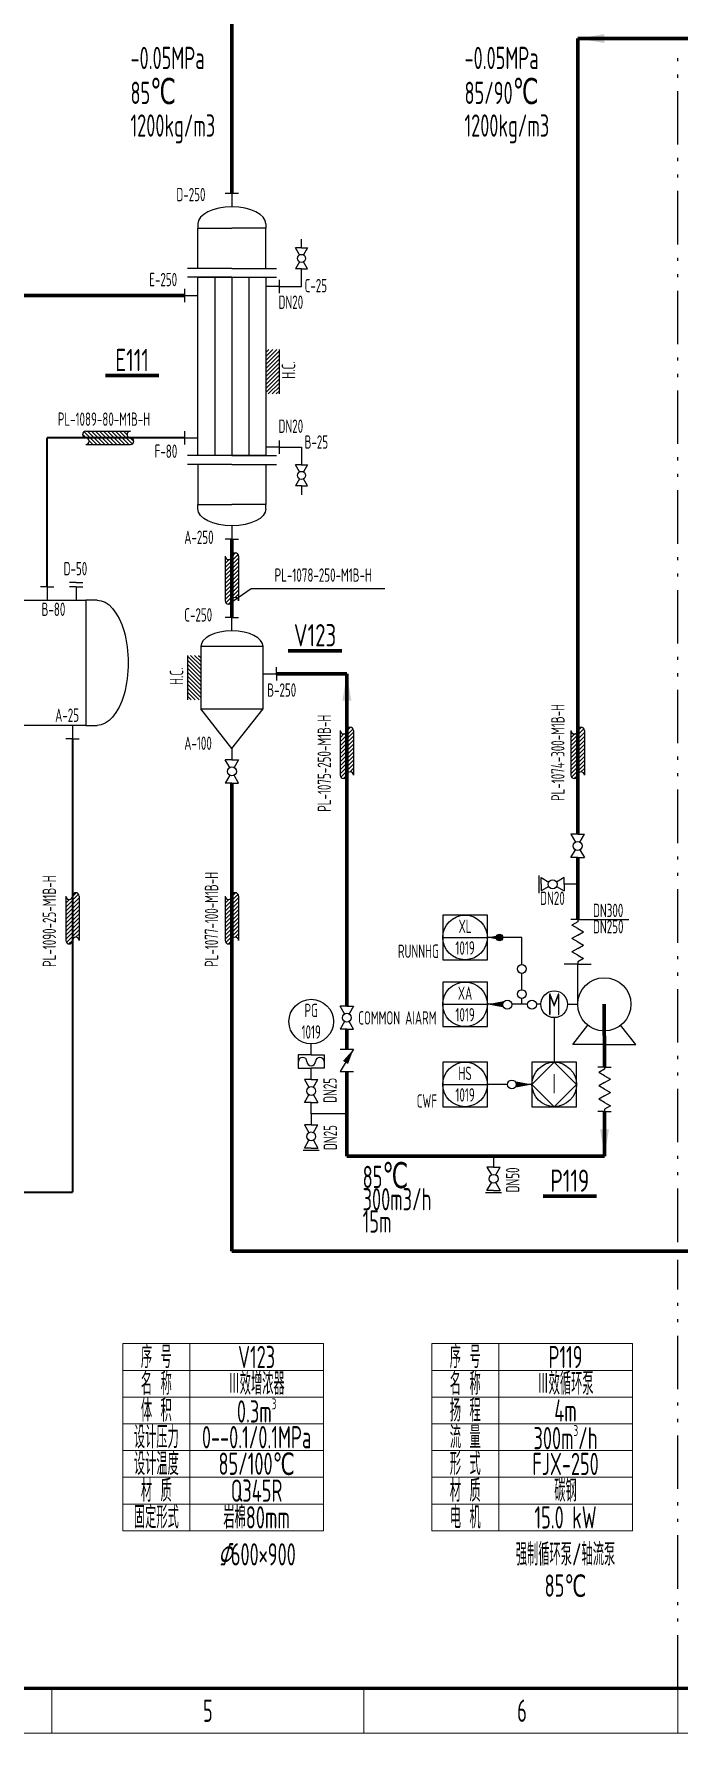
# Model space of a CAD drawing. Header units: millimetres. Extents: x 2658 to 4453, y -1069 to 608.
# Drawn here: x 2933.6 to 3078.2, y -947.5 to -566 of the extents above; entities that cross this region are included whole.
import ezdxf
from ezdxf.enums import TextEntityAlignment as Align

# ---------------------------------------------------------------- set-up
doc = ezdxf.new("R2010")
doc.units = ezdxf.units.MM
doc.header["$MEASUREMENT"] = 0
doc.linetypes.add('ACAD_ISO02W100', pattern=[11, 8, -3])
doc.linetypes.add('ACAD_ISO12W100', pattern=[22.4, 12, -3, 0.7, -3, 0.7, -3])
for name, color, linetype, lineweight in [('0-图框', 7, 'Continuous', 15), ('1-主物流管线（粗）', 7, 'Continuous', 70), ('2-辅助物流（中）', 7, 'Continuous', 35), ('文本', 7, 'Continuous', 18), ('细实线', 7, 'Continuous', 18), ('虚线', 6, 'ACAD_ISO02W100', 18)]:
    doc.layers.add(name, color=color, linetype=linetype, lineweight=lineweight)
doc.styles.add('国标汉字', font='gbenor.shx', dxfattribs={"width": 0.7, "height": 5, "bigfont": 'gbcbig.shx'})

msp = doc.modelspace()

# ---------------------------------------------------------------- hatches: boundary and pattern name
h = msp.add_hatch()
h.set_pattern_fill('ANSI31', color=256, scale=0.2)
h.set_pattern_definition([(45, (-3530.9154, -2683.7351), (-0.449012806, 0.449012806), [])])
h.paths.add_polyline_path([(2988.67, -636.85), (2985.67, -636.85), (2985.67, -646.85), (2988.67, -646.85)])
h = msp.add_hatch()
h.set_pattern_fill('ANSI31', color=256, scale=0.2, angle=90)
h.set_pattern_definition([(135, (-3359.5505, -2610.04414), (-0.449012806, -0.449012806), [])])
h.paths.add_polyline_path([(2945.27, -655.21, 1), (2945.27, -656.71, -1), (2945.27, -658.21), (2955.27, -658.21, 1), (2955.27, -656.71, -1), (2955.27, -655.21)])
h = msp.add_hatch()
h.set_pattern_fill('ANSI31', color=256, scale=0.2)
h.set_pattern_definition([(45, (1024.7163, 5621.5244), (-0.449012806, 0.449012806), [])])
h.paths.add_polyline_path([(2979.55, -683.29, 1), (2978.05, -683.29, -1), (2976.55, -683.29), (2976.55, -693.29, 1), (2978.05, -693.29, -1), (2979.55, -693.29)])
h = msp.add_hatch()
h.set_pattern_fill('ANSI31', color=256, scale=0.2, angle=90)
h.set_pattern_definition([(135, (-3530.9154, -2683.21744), (-0.449012806, -0.449012806), [])])
h.paths.add_polyline_path([(2971.05, -705.55), (2968.05, -705.55), (2968.05, -715.55), (2971.05, -715.55)])
h = msp.add_hatch()
h.set_pattern_fill('ANSI31', color=256, scale=0.2)
h.set_pattern_definition([(45, (1050.50365, 5582.3911), (-0.449012806, 0.449012806), [])])
h.paths.add_polyline_path([(3005.34, -722.43, 1), (3003.84, -722.43, -1), (3002.34, -722.43), (3002.34, -732.43, 1), (3003.84, -732.43, -1), (3005.34, -732.43)])
h = msp.add_hatch()
h.set_pattern_fill('ANSI31', color=256, scale=0.2)
h.set_pattern_definition([(45, (1102.3061, 5582.3911), (-0.449012806, 0.449012806), [])])
h.paths.add_polyline_path([(3057.14, -722.43, 1), (3055.64, -722.43, -1), (3054.14, -722.43), (3054.14, -732.43, 1), (3055.64, -732.43, -1), (3057.14, -732.43)])
h = msp.add_hatch()
h.set_pattern_fill('ANSI31', color=256, scale=0.2)
h.set_pattern_definition([(45, (988.9373, 5545.2506), (-0.449012806, 0.449012806), [])])
h.paths.add_polyline_path([(2943.77, -759.57, 1), (2942.27, -759.57, -1), (2940.77, -759.57), (2940.77, -769.57, 1), (2942.27, -769.57, -1), (2943.77, -769.57)])
h = msp.add_hatch()
h.set_pattern_fill('ANSI31', color=256, scale=0.2)
h.set_pattern_definition([(45, (1024.7163, 5545.2506), (-0.449012806, 0.449012806), [])])
h.paths.add_polyline_path([(2979.55, -759.57, 1), (2978.05, -759.57, -1), (2976.55, -759.57), (2976.55, -769.57, 1), (2978.05, -769.57, -1), (2979.55, -769.57)])
h = msp.add_hatch(color=256)
h.dxf.hatch_style = 1
h.paths.add_polyline_path([(3038.87, -768.87), (3037.34, -768.87, -1)])
h.paths.add_polyline_path([(3037.34, -768.87), (3038.87, -768.87, -1)])

# ---------------------------------------------------------------- linework, layer by layer
at = {"linetype": 'ACAD_ISO12W100'}
for p, q in [((3078.15, -837.26), (3078.15, -569.06)), ((3078.15, -937.47), (3078.15, -841.26))]:
    msp.add_line(p, q, dxfattribs=at)
for p, q in [((2979.55, -601.85), (2976.55, -601.85)), ((2978.05, -601.85), (2978.05, -604.85)), ((2970.43, -608.65), (2970.43, -609.65)), ((2970.43, -618.65), (2970.43, -609.65)), ((2970.43, -609.65), (2978.05, -609.65)), ((2985.67, -609.65), (2978.05, -609.65)), ((2985.67, -608.65), (2985.67, -609.65)), ((2985.67, -618.65), (2985.67, -609.65)), ((2993.67, -614.06), (2992.32, -614.06)), ((2993.22, -615.62), (2992.32, -614.06)), ((2993.67, -614.06), (2993.67, -612.06)), ((2993.67, -614.06), (2995.02, -614.06)), ((2995.02, -614.06), (2994.12, -615.62)), ((2993.22, -617.18), (2992.32, -618.74)), ((2995.02, -618.74), (2994.12, -617.18)), ((2978.05, -618.65), (2968.05, -618.65)), ((2978.05, -620.65), (2968.05, -620.65)), ((2974.25, -620.65), (2974.25, -660.65)), ((2978.05, -618.65), (2988.05, -618.65)), ((2978.05, -620.65), (2988.05, -620.65)), ((2978.05, -620.65), (2978.05, -660.65)), ((2981.85, -620.65), (2981.85, -660.65)), ((2988.67, -621.24), (2988.67, -624.24)), ((2993.67, -618.74), (2992.32, -618.74)), ((2993.67, -622.74), (2993.67, -618.74)), ((2993.67, -618.74), (2995.02, -618.74)), ((2967.43, -623.24), (2967.43, -626.24)), ((2967.43, -624.74), (2970.43, -624.74)), ((2988.67, -622.74), (2985.67, -622.74)), ((2988.67, -622.74), (2993.67, -622.74)), ((2988.67, -636.85), (2988.67, -646.85)), ((2945.27, -655.21), (2955.27, -655.21)), ((2967.43, -655.21), (2967.43, -658.21)), ((2945.27, -658.21), (2955.27, -658.21)), ((2967.43, -656.71), (2970.43, -656.71)), ((2988.67, -658.78), (2985.67, -658.78)), ((2988.67, -657.28), (2988.67, -660.28)), ((2988.67, -658.78), (2993.67, -658.78)), ((2993.67, -658.78), (2993.67, -662.78)), ((2978.05, -660.65), (2968.05, -660.65)), ((2978.05, -662.65), (2968.05, -662.65)), ((2970.43, -662.65), (2970.43, -671.65)), ((2978.05, -660.65), (2988.05, -660.65)), ((2978.05, -662.65), (2988.05, -662.65)), ((2985.67, -662.65), (2985.67, -671.65)), ((2993.67, -662.78), (2992.32, -662.78)), ((2993.22, -664.34), (2992.32, -662.78)), ((2993.67, -662.78), (2995.02, -662.78)), ((2995.02, -662.78), (2994.12, -664.34)), ((2993.22, -665.9), (2992.32, -667.46)), ((2993.67, -667.46), (2992.32, -667.46)), ((2993.67, -667.46), (2995.02, -667.46)), ((2993.67, -667.46), (2993.67, -669.46)), ((2995.02, -667.46), (2994.12, -665.9)), ((2970.43, -671.65), (2978.05, -671.65)), ((2970.43, -672.65), (2970.43, -671.65)), ((2985.67, -671.65), (2978.05, -671.65)), ((2985.67, -672.65), (2985.67, -671.65)), ((2978.05, -676.45), (2978.05, -679.45)), ((2978.05, -679.45), (2976.55, -679.45)), ((2978.05, -679.45), (2979.55, -679.45)), ((2976.55, -683.29), (2976.55, -693.29)), ((2979.55, -683.29), (2979.55, -693.29)), ((2936.62, -690.14), (2935.12, -690.14)), ((2936.62, -690.14), (2936.62, -693.14)), ((2936.62, -690.14), (2938.12, -690.14)), ((2943.09, -689.14), (2941.59, -689.14)), ((2943.09, -690.14), (2941.59, -690.14)), ((2943.09, -689.14), (2944.59, -689.14)), ((2943.09, -690.14), (2943.09, -693.14)), ((2943.09, -690.14), (2944.59, -690.14)), ((2947.78, -693.14), (2945.28, -693.14)), ((2945.28, -693.14), (2945.28, -721.27)), ((2977.3, -694.04), (2982.37, -690.51)), ((2982.37, -690.51), (3012.37, -690.51)), ((2978.05, -697.05), (2976.55, -697.05)), ((2978.05, -700.05), (2978.05, -697.05)), ((2978.05, -697.05), (2979.55, -697.05)), ((2968.05, -705.55), (2968.05, -715.55)), ((2978.05, -703.55), (2971.05, -703.55)), ((2971.05, -703.55), (2971.05, -717.55)), ((2985.05, -703.55), (2978.05, -703.55)), ((2985.05, -717.55), (2985.05, -703.55)), ((2988.05, -709.68), (2988.05, -708.18)), ((2985.05, -709.68), (2988.05, -709.68)), ((2988.05, -709.68), (2988.05, -711.18)), ((2971.05, -717.55), (2985.05, -717.55)), ((2978.05, -726.42), (2971.05, -717.55)), ((2978.05, -726.42), (2985.05, -717.55)), ((2942.27, -724.27), (2940.77, -724.27)), ((2942.27, -721.27), (2942.27, -724.27)), ((2942.27, -724.27), (2943.77, -724.27)), ((2945.28, -721.27), (2947.78, -721.27)), ((3002.34, -722.43), (3002.34, -732.43)), ((3005.34, -722.43), (3005.34, -732.43)), ((3054.14, -722.43), (3054.14, -732.43)), ((3057.14, -722.43), (3057.14, -732.43)), ((2978.05, -726.42), (2978.05, -728.99)), ((2978.05, -728.99), (2976.55, -728.99)), ((2977.55, -730.73), (2976.55, -728.99)), ((2978.05, -728.99), (2979.55, -728.99)), ((2979.55, -728.99), (2978.55, -730.73)), ((2977.55, -732.46), (2976.55, -734.19)), ((2978.05, -734.19), (2976.55, -734.19)), ((2978.05, -734.19), (2979.55, -734.19)), ((2979.55, -734.19), (2978.55, -732.46)), ((3055.64, -745.71), (3054.14, -745.71)), ((3054.14, -745.71), (3055.14, -747.44)), ((3055.64, -745.71), (3057.14, -745.71)), ((3056.14, -747.44), (3057.14, -745.71)), ((3054.14, -750.91), (3055.14, -749.17)), ((3055.64, -750.91), (3054.14, -750.91)), ((3055.64, -750.91), (3057.14, -750.91)), ((3056.14, -749.17), (3057.14, -750.91)), ((3046.95, -754.93), (3046.95, -758.93)), ((3047.45, -756.93), (3047.45, -755.43)), ((3047.45, -755.43), (3049.18, -756.43)), ((3047.45, -756.93), (3047.45, -758.43)), ((3049.18, -757.43), (3047.45, -758.43)), ((3052.64, -755.43), (3050.91, -756.43)), ((3050.91, -757.43), (3052.64, -758.43)), ((3052.64, -756.93), (3052.64, -755.43)), ((3055.64, -756.93), (3052.64, -756.93)), ((3052.64, -756.93), (3052.64, -758.43)), ((2940.77, -759.57), (2940.77, -769.57)), ((2943.77, -759.57), (2943.77, -769.57)), ((2976.55, -759.57), (2976.55, -769.57)), ((2979.55, -759.57), (2979.55, -769.57)), ((3025.37, -763.87), (3025.37, -773.87)), ((3035.37, -763.87), (3025.37, -763.87)), ((3035.37, -773.87), (3035.37, -763.87)), ((3055.64, -764.87), (3054.14, -764.87)), ((3055.64, -765.37), (3054.34, -766.12)), ((3055.64, -766.87), (3054.34, -766.12)), ((3055.64, -764.87), (3067.14, -764.87)), ((3055.64, -764.87), (3067.14, -764.87)), ((3055.64, -764.87), (3055.64, -765.37)), ((3025.37, -768.87), (3035.37, -768.87)), ((3043.11, -768.87), (3035.37, -768.87)), ((3043.11, -774.93), (3043.11, -768.87)), ((3055.64, -768.37), (3054.34, -769.12)), ((3055.64, -769.87), (3054.34, -769.12)), ((3055.64, -766.87), (3056.94, -767.62)), ((3055.64, -768.37), (3056.94, -767.62)), ((3055.64, -769.87), (3056.94, -770.62)), ((3025.37, -773.87), (3035.37, -773.87)), ((3055.64, -771.37), (3054.34, -772.12)), ((3055.64, -772.87), (3054.34, -772.12)), ((3055.64, -771.37), (3056.94, -770.62)), ((3055.64, -772.87), (3056.94, -773.62)), ((3056.94, -773.62), (3055.64, -774.37)), ((3043.11, -780.59), (3043.11, -776.93)), ((3055.64, -774.87), (3052.64, -774.87)), ((3055.64, -774.37), (3055.64, -774.87)), ((3055.64, -783.87), (3055.64, -774.87)), ((3055.64, -774.87), (3058.64, -774.87)), ((3025.37, -778.87), (3025.37, -788.87)), ((3035.37, -778.87), (3025.37, -778.87)), ((3035.37, -788.87), (3035.37, -778.87)), ((3003.84, -784.28), (3002.34, -784.28)), ((3003.34, -786.01), (3002.34, -784.28)), ((3003.84, -784.28), (3005.34, -784.28)), ((3005.34, -784.28), (3004.34, -786.01)), ((3025.37, -783.87), (3035.37, -783.87)), ((3038.86, -783.87), (3035.37, -783.87)), ((3044.37, -783.87), (3040.85, -783.87)), ((3043.11, -783.87), (3043.11, -782.59)), ((3047.37, -783.87), (3046.36, -783.87)), ((3053.37, -783.87), (3055.75, -783.87)), ((3003.34, -787.74), (3002.34, -789.48)), ((3003.84, -789.48), (3002.34, -789.48)), ((3003.84, -789.48), (3005.34, -789.48)), ((3005.34, -789.48), (3004.34, -787.74)), ((3025.37, -788.87), (3035.37, -788.87)), ((3050.37, -786.87), (3050.37, -796.87)), ((3054.55, -792.9), (3057.94, -788.57)), ((3068.66, -792.9), (3065.28, -788.57)), ((3068.66, -792.9), (3065.28, -788.57)), ((2995.84, -795.24), (2995.84, -792.74)), ((3061.55, -792.9), (3054.55, -792.9)), ((3061.55, -792.9), (3068.66, -792.9)), ((3061.55, -792.9), (3068.66, -792.9)), ((2995.85, -795.24), (2992.95, -795.24)), ((2992.95, -795.24), (2992.95, -798.24)), ((2995.83, -795.24), (2998.73, -795.24)), ((2998.73, -795.24), (2998.73, -798.24)), ((3002.34, -793.93), (3005.34, -793.93)), ((3005.34, -793.93), (3002.34, -798.93)), ((3025.37, -796.87), (3025.37, -806.87)), ((3035.37, -796.87), (3025.37, -796.87)), ((3035.37, -806.87), (3035.37, -796.87)), ((3045.37, -796.87), (3045.37, -806.87)), ((3055.37, -796.87), (3045.37, -796.87)), ((3050.37, -796.87), (3045.37, -801.87)), ((3055.37, -801.87), (3050.37, -796.87)), ((3055.37, -806.87), (3055.37, -796.87)), ((2992.95, -798.24), (2995.84, -798.24)), ((2995.84, -800.74), (2994.34, -800.74)), ((2994.34, -800.74), (2995.34, -802.48)), ((2995.84, -800.74), (2995.84, -798.24)), ((2998.73, -798.24), (2995.84, -798.24)), ((2995.84, -800.74), (2997.34, -800.74)), ((2996.34, -802.48), (2997.34, -800.74)), ((3002.34, -798.93), (3005.34, -798.93)), ((3061.67, -797.95), (3060.17, -797.95)), ((3061.67, -798.45), (3060.37, -799.2)), ((3061.67, -799.95), (3060.37, -799.2)), ((3061.67, -797.95), (3063.17, -797.95)), ((3061.67, -797.95), (3061.67, -798.45)), ((3061.67, -799.95), (3062.97, -800.7)), ((3061.67, -801.45), (3062.97, -800.7)), ((2994.34, -805.94), (2995.34, -804.21)), ((2996.34, -804.21), (2997.34, -805.94)), ((3025.37, -801.87), (3035.37, -801.87)), ((3039.87, -801.87), (3035.37, -801.87)), ((3045.37, -801.87), (3041.87, -801.87)), ((3045.37, -801.87), (3050.37, -806.87)), ((3050.37, -806.87), (3055.37, -801.87)), ((3061.67, -801.45), (3060.37, -802.2)), ((3061.67, -802.95), (3060.37, -802.2)), ((3061.67, -804.45), (3060.37, -805.2)), ((3061.67, -802.95), (3062.97, -803.7)), ((3061.67, -804.45), (3062.97, -803.7)), ((2995.84, -805.94), (2994.34, -805.94)), ((2995.84, -808.44), (2995.84, -805.94)), ((2995.84, -805.94), (2997.34, -805.94)), ((3003.84, -808.44), (2995.84, -808.44)), ((2995.84, -808.44), (2995.84, -810.94)), ((3025.37, -806.87), (3035.37, -806.87)), ((3045.37, -806.87), (3055.37, -806.87)), ((3061.67, -807.95), (3060.17, -807.95)), ((3061.67, -805.95), (3060.37, -805.2)), ((3061.67, -805.95), (3062.97, -806.7)), ((3062.97, -806.7), (3061.67, -807.45)), ((3061.67, -807.45), (3061.67, -807.95)), ((3061.67, -807.95), (3063.17, -807.95)), ((2995.84, -810.94), (2994.34, -810.94)), ((2994.34, -810.94), (2995.34, -812.68)), ((2995.84, -810.94), (2997.34, -810.94)), ((2996.34, -812.68), (2997.34, -810.94)), ((2994.34, -816.14), (2995.34, -814.41)), ((2995.84, -816.14), (2994.34, -816.14)), ((2995.84, -816.14), (2997.34, -816.14)), ((2996.34, -814.41), (2997.34, -816.14)), ((2994.04, -816.64), (2997.64, -816.64)), ((3036.77, -817.95), (3036.77, -820.45)), ((3036.77, -820.45), (3035.27, -820.45)), ((3035.27, -820.45), (3036.27, -822.18)), ((3035.27, -825.65), (3036.27, -823.92)), ((3036.77, -820.45), (3038.27, -820.45)), ((3037.27, -822.18), (3038.27, -820.45)), ((3037.27, -823.92), (3038.27, -825.65)), ((3034.97, -826.15), (3038.57, -826.15)), ((3036.77, -825.65), (3035.27, -825.65)), ((3036.77, -825.65), (3038.27, -825.65))]:
    msp.add_line(p, q)
at = {"lineweight": 70}
for p, q in [((2949.66, -642.73), (2961.66, -642.73)), ((2990.71, -704.51), (3002.71, -704.51)), ((3047.86, -826.97), (3059.86, -826.97))]:
    msp.add_line(p, q, dxfattribs=at)
for points in [[(2970.43, -620.65), (2985.67, -620.65), (2985.67, -660.65), (2970.43, -660.65)], [(2907.04, -693.14), (2945.28, -693.14), (2945.28, -721.27), (2907.04, -721.27)]]:
    msp.add_lwpolyline(points, close=True)
for centre, radius in [((2993.67, -616.4), 0.9), ((2993.67, -665.12), 0.9), ((2978.05, -731.59), 1), ((3055.64, -748.31), 1), ((3050.04, -756.93), 1), ((3030.37, -768.87), 5), ((3038.1, -768.87), 0.765), ((3043.11, -775.93), 1), ((3061.61, -783.87), 5.97), ((3061.61, -783.87), 5.97), ((3030.37, -783.87), 5), ((3043.11, -781.59), 1), ((3050.37, -783.87), 3), ((2995.84, -787.74), 5), ((3039.86, -783.95), 1), ((3045.37, -783.95), 1), ((3003.84, -786.88), 1), ((3030.37, -801.87), 5), ((3050.37, -801.87), 5), ((3040.87, -801.87), 1), ((2995.84, -803.34), 1), ((2995.84, -813.54), 1), ((3036.77, -823.05), 1)]:
    msp.add_circle(centre, radius)
for centre, radius, start, end in [((2945.27, -655.96), 0.75, 90, 270), ((2955.27, -655.96), 0.75, 90, 270), ((2945.27, -657.46), 0.75, 270, 90), ((2955.27, -657.46), 0.75, 270, 90), ((2978.8, -683.29), 0.75, 0, 180), ((2977.3, -683.29), 0.75, 180, 0), ((2977.3, -693.29), 0.75, 180, 0), ((2978.8, -693.29), 0.75, 0, 180), ((3003.09, -722.43), 0.75, 180, 0), ((3004.59, -722.43), 0.75, 0, 180), ((3054.89, -722.43), 0.75, 180, 0), ((3056.39, -722.43), 0.75, 0, 180), ((3004.59, -732.43), 0.75, 0, 180), ((3056.39, -732.43), 0.75, 0, 180), ((3003.09, -732.43), 0.75, 180, 0), ((3054.89, -732.43), 0.75, 180, 0), ((2943.02, -759.57), 0.75, 0, 180), ((2978.8, -759.57), 0.75, 0, 180), ((2941.52, -759.57), 0.75, 180, 0), ((2977.3, -759.57), 0.75, 180, 0), ((2941.52, -769.57), 0.75, 180, 0), ((2943.02, -769.57), 0.75, 0, 180), ((2977.3, -769.57), 0.75, 180, 0), ((2978.8, -769.57), 0.75, 0, 180), ((2993.92, -796.74), 0.962, 0, 180), ((2995.84, -796.74), 0.962, 180, 0), ((2997.76, -796.74), 0.962, 0, 180)]:
    msp.add_arc(centre, radius, start, end)
for centre, major_axis, ratio in [((2978.05, -608.65), (-7.62, 0), 0.498823), ((2978.05, -703.55), (-7, 0), 0.5)]:
    msp.add_ellipse(centre, major_axis=major_axis, ratio=ratio, start_param=3.141593, end_param=6.283185)
at = {"extrusion": (0, 0, -1)}
for centre, major_axis, ratio, start_param, end_param in [((2978.05, -672.65), (-7.62, 0), 0.498823, 3.141593, 6.283185), ((2947.78, -707.2), (0, 14.07), 0.49768, 0, 3.141593)]:
    msp.add_ellipse(centre, major_axis=major_axis, ratio=ratio, start_param=start_param, end_param=end_param, dxfattribs=at)
for points in [[(3061.64, -568.06), (3055.64, -567.06), (3061.64, -566.06)], [(3002.84, -715.68), (3003.84, -709.68), (3004.84, -715.68)], [(3038.87, -768.2), (3035.37, -768.87), (3038.87, -769.54)], [(3038.87, -768.2), (3035.37, -768.87), (3038.87, -769.54)], [(3038.87, -783.2), (3035.37, -783.87), (3038.87, -784.54)], [(3002.97, -796.59), (3005.34, -793.93), (3004.11, -797.28)], [(3041.87, -801.2), (3045.37, -801.87), (3041.87, -802.54)], [(3060.67, -811.95), (3061.67, -817.95), (3062.67, -811.95)]]:
    msp.add_solid(points)
at = {"layer": '0-图框', "color": 7, "lineweight": 18}
for p, q in [((2937.65, -937.47), (2937.65, -947.47)), ((3007.65, -937.47), (3007.65, -947.47)), ((2937.65, -947.47), (2867.65, -947.47)), ((3007.65, -947.47), (2937.65, -947.47)), ((3078.15, -947.47), (3008.15, -947.47)), ((3148.15, -947.47), (3078.15, -947.47))]:
    msp.add_line(p, q, dxfattribs=at)
at = {"layer": '0-图框', "lineweight": 18}
msp.add_line((3078.15, -937.47), (3078.15, -947.47), dxfattribs=at)
msp.add_line((3078.15, -937.47), (3078.15, -947.47), dxfattribs=at)
at = {"layer": '0-图框', "color": 7, "lineweight": 18}
msp.add_lwpolyline([(2657.65, -353.47), (3498.65, -353.47), (3498.65, -947.47), (2657.65, -947.47)], close=True, dxfattribs=at)
at = {"layer": '0-图框'}
msp.add_lwpolyline([(2657.65, -353.47), (3498.65, -353.47), (3498.65, -947.47), (2657.65, -947.47)], close=True, dxfattribs=at)
at = {"layer": '0-图框', "color": 7, "lineweight": 60}
msp.add_lwpolyline([(2682.65, -363.47), (3488.65, -363.47), (3488.65, -937.47), (2682.65, -937.47)], close=True, dxfattribs=at)
at = {"layer": '1-主物流管线（粗）'}
for p, q in [((2978.05, -601.85), (2978.05, -559.99)), ((3055.64, -745.71), (3055.64, -567.06)), ((3158.21, -567.06), (3055.64, -567.06)), ((2765, -624.77), (2967.43, -624.74)), ((2978.05, -679.45), (2978.05, -697.05)), ((2988.05, -709.68), (3003.84, -709.68)), ((3003.84, -784.28), (3003.84, -709.68)), ((2978.05, -734.19), (2978.05, -839.26)), ((3055.64, -764.87), (3055.64, -750.91)), ((3061.61, -783.87), (3061.67, -797.95)), ((3003.84, -789.48), (3003.84, -793.93)), ((3003.84, -817.95), (3003.84, -798.93)), ((3061.67, -807.95), (3061.67, -817.95)), ((3061.67, -817.95), (3003.84, -817.95)), ((3092.39, -839.26), (2978.05, -839.26))]:
    msp.add_line(p, q, dxfattribs=at)
at = {"layer": '2-辅助物流（中）'}
for p, q in [((2967.43, -656.71), (2936.62, -656.71)), ((2936.62, -690.14), (2936.62, -656.71)), ((2942.27, -724.27), (2942.27, -826.07)), ((2920.72, -826.07), (2942.27, -826.07))]:
    msp.add_line(p, q, dxfattribs=at)
at = {"layer": '细实线'}
for p, q in [((2953.59, -860.06), (2953.59, -902.06)), ((2953.59, -860.06), (2968.59, -860.06)), ((2953.59, -860.06), (2953.59, -902.06)), ((2968.59, -860.06), (2968.59, -902.06)), ((2998.59, -860.06), (2968.59, -860.06)), ((2998.59, -902.06), (2998.59, -860.06)), ((3022.91, -860.06), (3037.91, -860.06)), ((3022.91, -860.06), (3022.91, -902.06)), ((3022.91, -860.06), (3022.91, -902.06)), ((3037.91, -860.06), (3037.91, -902.06)), ((3067.91, -860.06), (3037.91, -860.06)), ((3067.91, -902.06), (3067.91, -860.06)), ((2953.59, -866.06), (2968.59, -866.06)), ((2998.59, -866.06), (2968.59, -866.06)), ((3022.91, -866.06), (3037.91, -866.06)), ((3067.91, -866.06), (3037.91, -866.06)), ((2953.59, -872.06), (2968.59, -872.06)), ((2998.59, -872.06), (2968.59, -872.06)), ((3022.91, -872.06), (3037.91, -872.06)), ((3067.91, -872.06), (3037.91, -872.06)), ((2953.59, -878.06), (2968.59, -878.06)), ((2998.59, -878.06), (2968.59, -878.06)), ((3022.91, -878.06), (3037.91, -878.06)), ((3067.91, -878.06), (3037.91, -878.06)), ((2953.59, -884.06), (2968.59, -884.06)), ((2998.59, -884.06), (2968.59, -884.06)), ((3022.91, -884.06), (3037.91, -884.06)), ((3067.91, -884.06), (3037.91, -884.06)), ((2953.59, -890.06), (2968.59, -890.06)), ((2998.59, -890.06), (2968.59, -890.06)), ((3022.91, -890.06), (3037.91, -890.06)), ((3067.91, -890.06), (3037.91, -890.06)), ((2953.59, -896.06), (2968.59, -896.06)), ((2998.59, -896.06), (2968.59, -896.06)), ((3022.91, -896.06), (3037.91, -896.06)), ((3067.91, -896.06), (3037.91, -896.06)), ((2968.59, -902.06), (2953.59, -902.06)), ((2968.59, -902.06), (2998.59, -902.06)), ((3037.91, -902.06), (3022.91, -902.06)), ((3037.91, -902.06), (3067.91, -902.06))]:
    msp.add_line(p, q, dxfattribs=at)

# ---------------------------------------------------------------- texts
at = {"style": '国标汉字', "width": 0.7}
for s, p in [('D-250', (2965.6, -603.57, 180)), ('E-250', (2959.5, -622.66, 180)), ('C-25', (2994.37, -624.02, 180)), ('DN20', (2988.51, -627.75, 180)), ('PL-1089-80-M1B-H', (2938.98, -654)), ('DN20', (2988.51, -655.59, 180)), ('F-80', (2960.71, -661.2, 180)), ('B-25', (2994.37, -659.13, 180)), ('A-250', (2967.36, -680.52, 180)), ('D-50', (2940.29, -687.56, 180)), ('B-80', (2935.35, -696.69, 180)), ('C-250', (2967.36, -697.94, 180)), ('B-250', (2985.98, -714.82, 180)), ('A-25', (2938.39, -720.46, 180)), ('A-100', (2967.36, -726.75, 180)), ('DN20', (3047.21, -761.56, 180)), ('DN300', (3059.09, -764.29, 180)), ('DN300', (3059.09, -764.29, 180)), ('DN250', (3059.09, -767.95, 180)), ('DN250', (3059.09, -767.95, 180))]:
    msp.add_text(s, height=3, dxfattribs=at).set_placement(p)
for s, p in [('PL-1074-300-M1B-H', (3052.69, -738.23, 180)), ('PL-1075-250-M1B-H', (3000.27, -740.65, 180)), ('PL-1090-25-M1B-H', (2938.58, -775.48, 180)), ('PL-1077-100-M1B-H', (2974.97, -775.48, 180))]:
    msp.add_text(s, height=3, rotation=90, dxfattribs=at).set_placement(p)
at = {"char_height": 5, "attachment_point": 1, "style": '国标汉字'}
for s, insert, line_spacing_factor in [('-0.05MPa\\P85{\\H1.16667x;℃}\\P1200kg/m3', (2955.29, -568.91), 0.84), ('-0.05MPa\\P85/90{\\H1.16667x;℃}\\P1200kg/m3', (3030.24, -568.91), 0.84), ('85{\\H1.16667x;℃}\\P300m3/h\\P15m', (3007.39, -819.3), 0.6)]:
    msp.add_mtext_dynamic_manual_height_columns(s, width=24.4272, gutter_width=25, heights=[0], dxfattribs=dict(at, insert=insert, line_spacing_factor=line_spacing_factor))
at = {"style": '国标汉字'}
for s, width, insert, char_height, attachment_point in [('{\\W0.8;E111}', 16, (2955.66, -639.23), 5, 5), ('{\\W0.8;V123}', 16, (2996.71, -701.01), 5, 5), ('XL', 10, (3030.37, -766.37), 3, 5), ('1019', 10, (3030.37, -769.72), 3, 2), ('XA', 10, (3030.37, -781.37), 3, 5), ('M', 6, (3050.37, -783.87), 5, 5), ('PG', 10, (2995.84, -785.24), 3, 5), ('1019', 10, (3030.37, -784.72), 3, 2), ('1019', 10, (2995.84, -788.59), 3, 2), ('HS', 10, (3030.37, -799.37), 3, 5), ('Ⅰ', 10, (3050.37, -801.87), 5, 5), ('1019', 10, (3030.37, -802.72), 3, 2), ('{\\W0.8;P119}', 16, (3053.86, -823.47), 5, 5), ('序 号', 15, (2961.09, -863.06), 5, 5), ('V123', 15, (2983.59, -863.06), 5, 5), ('序 号', 15, (3030.41, -863.06), 5, 5), ('P119', 15, (3052.91, -863.06), 5, 5), ('名 称', 15, (2961.09, -869.06), 5, 5), ('名 称', 15, (3030.41, -869.06), 5, 5), ('体 积', 15, (2961.09, -875.06), 5, 5), ('\\A1;0.3m{\\H0.49x;\\S3^ ;}', 15, (2983.59, -875.06), 5, 5), ('扬 程', 15, (3030.41, -875.06), 5, 5), ('4m', 15, (3052.91, -875.06), 5, 5), ('设计压力', 15, (2961.09, -881.06), 5, 5), ('\\A1;0--0.1/0.1MPa', 15, (2983.59, -881.06), 5, 5), ('流 量', 15, (3030.41, -881.06), 5, 5), ('\\A1;300m{\\H0.49x;\\S3^ ;}/h', 15, (3052.91, -881.06), 5, 5), ('设计温度', 15, (2961.09, -887.06), 5, 5), ('85/100℃', 15, (2983.59, -887.06), 5, 5), ('形 式', 15, (3030.41, -887.06), 5, 5), ('FJX-250', 15, (3052.91, -887.06), 5, 5), ('材 质', 15, (2961.09, -893.06), 5, 5), ('Q345R', 15, (2983.59, -893.06), 5, 5), ('材 质', 15, (3030.41, -893.06), 5, 5), ('碳钢', 15, (3052.91, -893.06), 5, 5), ('固定形式', 15, (2961.09, -899.06), 5, 5), ('岩棉80mm', 15, (2983.59, -899.06), 5, 5), ('电 机', 15, (3030.41, -899.06), 5, 5), ('15.0 kW', 15, (3052.91, -899.06), 5, 5), ('{\\Q15;Φ}600×900', 32.4856, (2983.59, -907.36), 5, 5)]:
    msp.add_mtext_dynamic_manual_height_columns(s, width=width, gutter_width=25, heights=[0], dxfattribs=dict(at, insert=insert, char_height=char_height, attachment_point=attachment_point))
at = {"char_height": 3, "attachment_point": 5, "rotation": 90, "style": '国标汉字'}
for s, width, insert in [('H.C.', 10.6779, (2990.75, -641.49)), ('H.C.', 11.0001, (2965.62, -710.22)), ('DN25', 5.1962, (3000.07, -803.19)), ('DN25', 5.1962, (3000.13, -813.79)), ('DN50', 5.1962, (3041.06, -823.3))]:
    msp.add_mtext_dynamic_manual_height_columns(s, width=width, gutter_width=25, heights=[0], dxfattribs=dict(at, insert=insert))
at = {"layer": '0-图框', "color": 7, "lineweight": 18, "char_height": 5, "attachment_point": 5, "style": '国标汉字'}
for s, insert in [('5', (2972.65, -942.47)), ('6', (3043.15, -942.47))]:
    msp.add_mtext_dynamic_manual_height_columns(s, width=70, gutter_width=12.5, heights=[0], dxfattribs=dict(at, insert=insert))
at = {"layer": '文本', "style": '国标汉字', "width": 0.7}
for s, p in [('RUNNHG', (3019.89, -773.45)), ('COMMON AIARM', (3015.18, -788.42)), ('CWF', (3021.81, -807.07))]:
    msp.add_text(s, height=3, dxfattribs=at).set_placement(p, align=Align.CENTER)
at = {"layer": '虚线', "style": '国标汉字', "width": 0.7}
msp.add_text('PL-1078-250-M1B-H', height=3, dxfattribs=at).set_placement((2987.63, -689.01))
at = {"layer": '虚线', "char_height": 5, "attachment_point": 5, "style": '国标汉字'}
for s, insert in [('Ⅲ效增浓器', (2983.59, -869.06)), ('Ⅲ效循环泵', (3052.91, -869.06))]:
    msp.add_mtext_dynamic_manual_height_columns(s, width=15, gutter_width=25, heights=[0], dxfattribs=dict(at, insert=insert))
at = {"layer": '虚线', "insert": (3052.91, -910.93), "char_height": 5, "attachment_point": 5, "line_spacing_factor": 0.84, "style": '国标汉字'}
msp.add_mtext_dynamic_manual_height_columns('强制循环泵/轴流泵\\P85℃', width=28.1083, gutter_width=25, heights=[0], dxfattribs=at)

doc.saveas('drawing.dxf')
